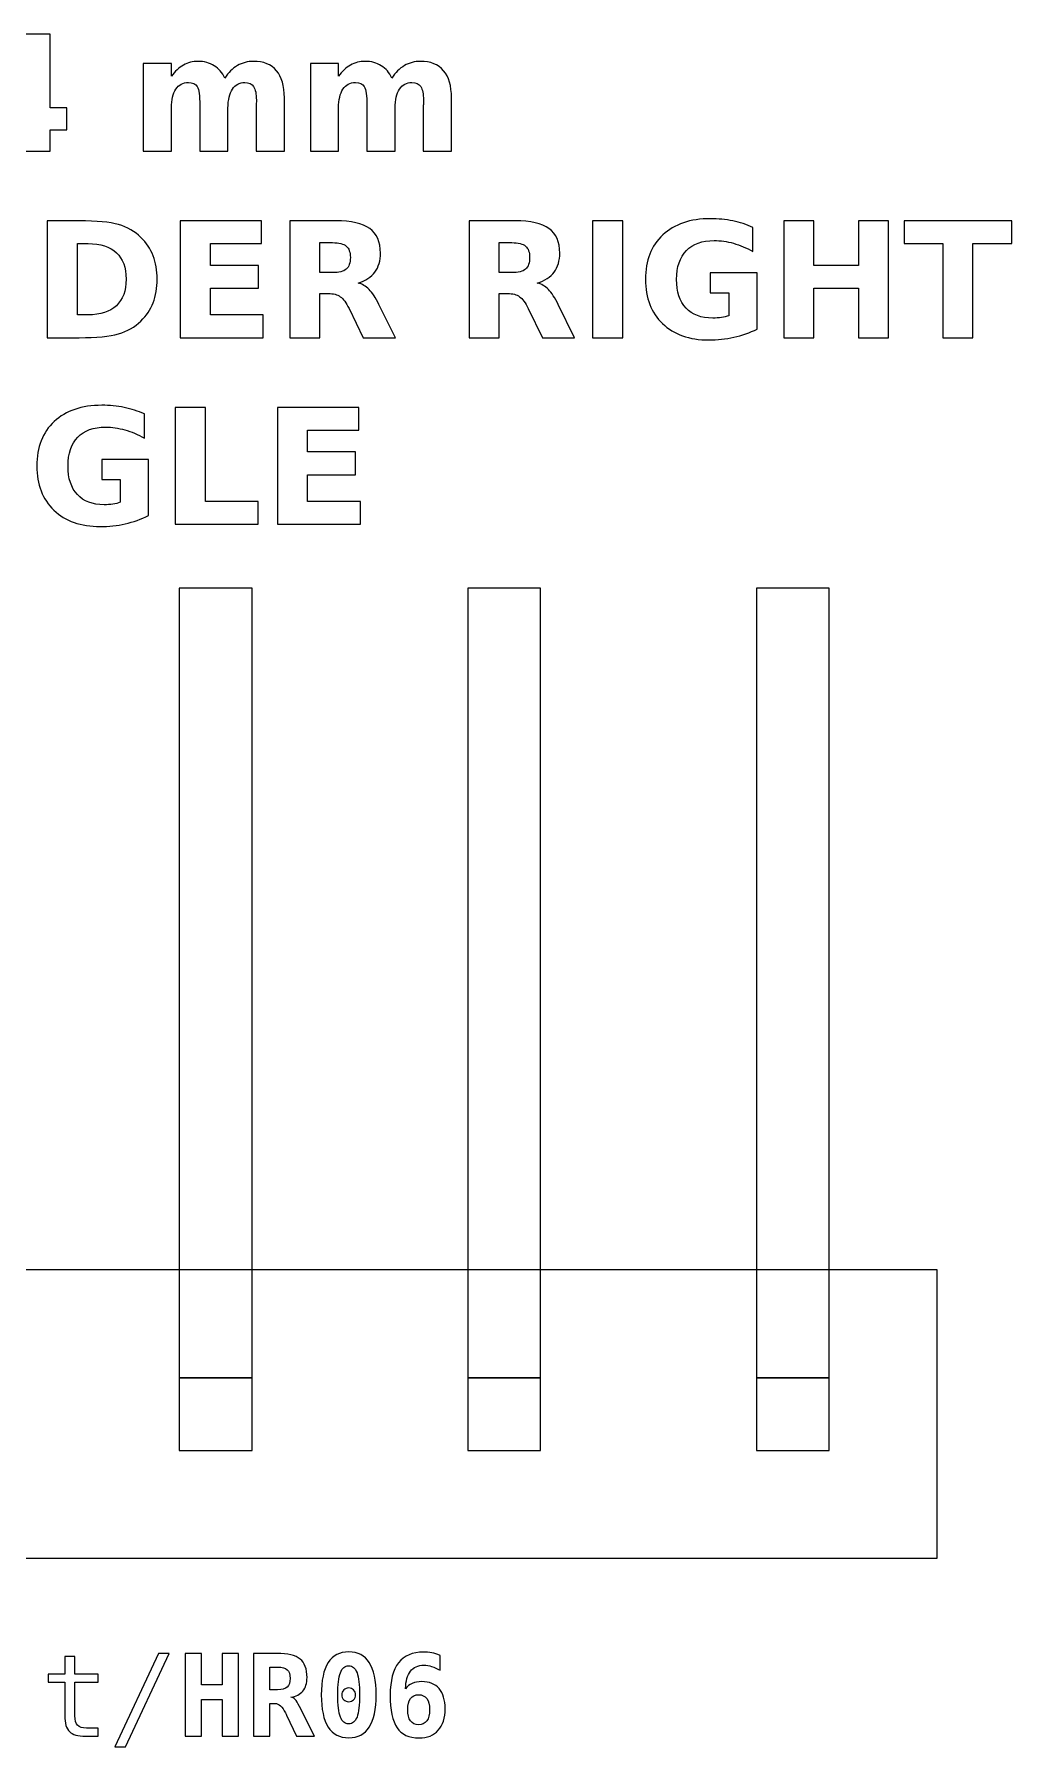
# Model space of a CAD drawing. Header units: centimetres. Extents: x -11.32 to -9.67, y -15.44 to -13.93.
# Drawn here: x -10.533 to -9.672, y -15.443 to -13.935 of the extents above; entities that cross this region are included whole.
import ezdxf

# ---------------------------------------------------------------- set-up
doc = ezdxf.new("R2010")
doc.units = ezdxf.units.CM
doc.header["$MEASUREMENT"] = 0
doc.layers.add('Layer 1', color=7, linetype='Continuous')

msp = doc.modelspace()

# ---------------------------------------------------------------- linework, layer by layer
at = {"layer": 'Layer 1', "color": 7, "lineweight": 20}
for points in [[(-10.405, -15.11804), (-10.341, -15.11804), (-10.341, -14.42304), (-10.405, -14.42304), (-10.405, -15.11804)], [(-10.151, -15.11804), (-10.087, -15.11804), (-10.087, -14.42304), (-10.151, -14.42304), (-10.151, -15.11804)], [(-9.897, -15.118), (-9.833, -15.118), (-9.833, -14.423), (-9.897, -14.423), (-9.897, -15.118)], [(-11.262, -15.277), (-9.738, -15.277), (-9.738, -15.023), (-11.262, -15.023), (-11.262, -15.277)], [(-10.405, -15.182), (-10.341, -15.182), (-10.341, -15.118), (-10.405, -15.118), (-10.405, -15.182)], [(-10.151, -15.182), (-10.087, -15.182), (-10.087, -15.118), (-10.151, -15.118), (-10.151, -15.182)], [(-9.897, -15.182), (-9.833, -15.182), (-9.833, -15.118), (-9.897, -15.118), (-9.897, -15.182)]]:
    msp.add_lwpolyline(points, close=True, dxfattribs=at)
at = {"layer": 'Layer 1', "color": 250}
for points, knots in [([(-10.54816, -13.93535), (-10.54816, -13.93535), (-10.51866, -13.93535), (-10.51866, -13.93535), (-10.51866, -13.93535), (-10.51866, -13.93535), (-10.51866, -14.00026), (-10.51866, -14.00026), (-10.51866, -14.00026), (-10.51866, -14.00026), (-10.50399, -14.00026), (-10.50399, -14.00026), (-10.50399, -14.00026), (-10.50399, -14.00026), (-10.50399, -14.01948), (-10.50399, -14.01948), (-10.50399, -14.01948), (-10.50399, -14.01948), (-10.51866, -14.01948), (-10.51866, -14.01948), (-10.51866, -14.01948), (-10.51866, -14.01948), (-10.51866, -14.03822), (-10.51866, -14.03822), (-10.51866, -14.03822), (-10.51866, -14.03822), (-10.54373, -14.03822), (-10.54373, -14.03822), (-10.54373, -14.03822), (-10.54373, -14.03822), (-10.54373, -14.01948), (-10.54373, -14.01948), (-10.54373, -14.01948), (-10.54373, -14.01948), (-10.58936, -14.01948), (-10.58936, -14.01948), (-10.58936, -14.01948), (-10.58936, -14.01948), (-10.58936, -13.99673), (-10.58936, -13.99673), (-10.58936, -13.99673), (-10.58936, -13.99673), (-10.54816, -13.93535), (-10.54816, -13.93535)], [0, 0, 0, 0, 0.0909091, 0.0909091, 0.0909091, 0.0909091, 0.1818182, 0.1818182, 0.1818182, 0.1818182, 0.2727273, 0.2727273, 0.2727273, 0.2727273, 0.3636364, 0.3636364, 0.3636364, 0.3636364, 0.4545455, 0.4545455, 0.4545455, 0.4545455, 0.5454545, 0.5454545, 0.5454545, 0.5454545, 0.6363636, 0.6363636, 0.6363636, 0.6363636, 0.7272727, 0.7272727, 0.7272727, 0.7272727, 0.8181818, 0.8181818, 0.8181818, 0.8181818, 0.9090909, 0.9090909, 0.9090909, 0.9090909, 1, 1, 1, 1]), ([(-10.36502, -13.97387), (-10.36189, -13.9691), (-10.3582, -13.96545), (-10.35389, -13.96296), (-10.35389, -13.96296), (-10.34959, -13.96044), (-10.34489, -13.9592), (-10.33974, -13.9592), (-10.33974, -13.9592), (-10.33087, -13.9592), (-10.32412, -13.96193), (-10.31949, -13.96741), (-10.31949, -13.96741), (-10.31485, -13.97286), (-10.31252, -13.98081), (-10.31252, -13.99123), (-10.31252, -13.99123), (-10.31252, -13.99123), (-10.31252, -14.03822), (-10.31252, -14.03822), (-10.31252, -14.03822), (-10.31252, -14.03822), (-10.33734, -14.03822), (-10.33734, -14.03822), (-10.33734, -14.03822), (-10.33734, -14.03822), (-10.33734, -13.99798), (-10.33734, -13.99798), (-10.33734, -13.99798), (-10.33729, -13.99739), (-10.33727, -13.99678), (-10.33724, -13.99612), (-10.33724, -13.99612), (-10.33722, -13.99549), (-10.3372, -13.99457), (-10.3372, -13.99337), (-10.3372, -13.99337), (-10.3372, -13.98791), (-10.33799, -13.98394), (-10.33962, -13.98149), (-10.33962, -13.98149), (-10.34122, -13.97902), (-10.3438, -13.9778), (-10.34738, -13.9778), (-10.34738, -13.9778), (-10.35208, -13.9778), (-10.35568, -13.97973), (-10.35824, -13.98359), (-10.35824, -13.98359), (-10.36078, -13.98744), (-10.3621, -13.99302), (-10.3622, -14.00033), (-10.3622, -14.00033), (-10.3622, -14.00033), (-10.3622, -14.03822), (-10.3622, -14.03822), (-10.3622, -14.03822), (-10.3622, -14.03822), (-10.38701, -14.03822), (-10.38701, -14.03822), (-10.38701, -14.03822), (-10.38701, -14.03822), (-10.38701, -13.99798), (-10.38701, -13.99798), (-10.38701, -13.99798), (-10.38701, -13.98944), (-10.38774, -13.98394), (-10.38922, -13.98149), (-10.38922, -13.98149), (-10.39068, -13.97902), (-10.39329, -13.9778), (-10.39705, -13.9778), (-10.39705, -13.9778), (-10.4018, -13.9778), (-10.40545, -13.97975), (-10.40801, -13.98363), (-10.40801, -13.98363), (-10.41057, -13.98751), (-10.41187, -13.99304), (-10.41187, -14.00026), (-10.41187, -14.00026), (-10.41187, -14.00026), (-10.41187, -14.03822), (-10.41187, -14.03822), (-10.41187, -14.03822), (-10.41187, -14.03822), (-10.43668, -14.03822), (-10.43668, -14.03822), (-10.43668, -14.03822), (-10.43668, -14.03822), (-10.43668, -13.96106), (-10.43668, -13.96106), (-10.43668, -13.96106), (-10.43668, -13.96106), (-10.41187, -13.96106), (-10.41187, -13.96106), (-10.41187, -13.96106), (-10.41187, -13.96106), (-10.41187, -13.97237), (-10.41187, -13.97237), (-10.41187, -13.97237), (-10.40883, -13.96799), (-10.40535, -13.96473), (-10.40142, -13.96251), (-10.40142, -13.96251), (-10.3975, -13.9603), (-10.39317, -13.9592), (-10.38844, -13.9592), (-10.38844, -13.9592), (-10.38313, -13.9592), (-10.3784, -13.96049), (-10.37433, -13.96306), (-10.37433, -13.96306), (-10.37024, -13.96564), (-10.36713, -13.96924), (-10.36502, -13.97387)], [0, 0, 0, 0, 0.0344828, 0.0344828, 0.0344828, 0.0344828, 0.0689655, 0.0689655, 0.0689655, 0.0689655, 0.1034483, 0.1034483, 0.1034483, 0.1034483, 0.137931, 0.137931, 0.137931, 0.137931, 0.1724138, 0.1724138, 0.1724138, 0.1724138, 0.2068966, 0.2068966, 0.2068966, 0.2068966, 0.2413793, 0.2413793, 0.2413793, 0.2413793, 0.2758621, 0.2758621, 0.2758621, 0.2758621, 0.3103448, 0.3103448, 0.3103448, 0.3103448, 0.3448276, 0.3448276, 0.3448276, 0.3448276, 0.3793103, 0.3793103, 0.3793103, 0.3793103, 0.4137931, 0.4137931, 0.4137931, 0.4137931, 0.4482759, 0.4482759, 0.4482759, 0.4482759, 0.4827586, 0.4827586, 0.4827586, 0.4827586, 0.5172414, 0.5172414, 0.5172414, 0.5172414, 0.5517241, 0.5517241, 0.5517241, 0.5517241, 0.5862069, 0.5862069, 0.5862069, 0.5862069, 0.6206897, 0.6206897, 0.6206897, 0.6206897, 0.6551724, 0.6551724, 0.6551724, 0.6551724, 0.6896552, 0.6896552, 0.6896552, 0.6896552, 0.7241379, 0.7241379, 0.7241379, 0.7241379, 0.7586207, 0.7586207, 0.7586207, 0.7586207, 0.7931034, 0.7931034, 0.7931034, 0.7931034, 0.8275862, 0.8275862, 0.8275862, 0.8275862, 0.862069, 0.862069, 0.862069, 0.862069, 0.8965517, 0.8965517, 0.8965517, 0.8965517, 0.9310345, 0.9310345, 0.9310345, 0.9310345, 0.9655172, 0.9655172, 0.9655172, 0.9655172, 1, 1, 1, 1]), ([(-10.21798, -13.97387), (-10.21485, -13.9691), (-10.21116, -13.96545), (-10.20685, -13.96296), (-10.20685, -13.96296), (-10.20255, -13.96044), (-10.19785, -13.9592), (-10.1927, -13.9592), (-10.1927, -13.9592), (-10.18383, -13.9592), (-10.17708, -13.96193), (-10.17245, -13.96741), (-10.17245, -13.96741), (-10.16781, -13.97286), (-10.16548, -13.98081), (-10.16548, -13.99123), (-10.16548, -13.99123), (-10.16548, -13.99123), (-10.16548, -14.03822), (-10.16548, -14.03822), (-10.16548, -14.03822), (-10.16548, -14.03822), (-10.1903, -14.03822), (-10.1903, -14.03822), (-10.1903, -14.03822), (-10.1903, -14.03822), (-10.1903, -13.99798), (-10.1903, -13.99798), (-10.1903, -13.99798), (-10.19025, -13.99739), (-10.19023, -13.99678), (-10.1902, -13.99612), (-10.1902, -13.99612), (-10.19018, -13.99549), (-10.19016, -13.99457), (-10.19016, -13.99337), (-10.19016, -13.99337), (-10.19016, -13.98791), (-10.19095, -13.98394), (-10.19258, -13.98149), (-10.19258, -13.98149), (-10.19418, -13.97902), (-10.19676, -13.9778), (-10.20034, -13.9778), (-10.20034, -13.9778), (-10.20504, -13.9778), (-10.20864, -13.97973), (-10.2112, -13.98359), (-10.2112, -13.98359), (-10.21374, -13.98744), (-10.21506, -13.99302), (-10.21516, -14.00033), (-10.21516, -14.00033), (-10.21516, -14.00033), (-10.21516, -14.03822), (-10.21516, -14.03822), (-10.21516, -14.03822), (-10.21516, -14.03822), (-10.23997, -14.03822), (-10.23997, -14.03822), (-10.23997, -14.03822), (-10.23997, -14.03822), (-10.23997, -13.99798), (-10.23997, -13.99798), (-10.23997, -13.99798), (-10.23997, -13.98944), (-10.2407, -13.98394), (-10.24218, -13.98149), (-10.24218, -13.98149), (-10.24364, -13.97902), (-10.24625, -13.9778), (-10.25001, -13.9778), (-10.25001, -13.9778), (-10.25476, -13.9778), (-10.25841, -13.97975), (-10.26097, -13.98363), (-10.26097, -13.98363), (-10.26353, -13.98751), (-10.26483, -13.99304), (-10.26483, -14.00026), (-10.26483, -14.00026), (-10.26483, -14.00026), (-10.26483, -14.03822), (-10.26483, -14.03822), (-10.26483, -14.03822), (-10.26483, -14.03822), (-10.28964, -14.03822), (-10.28964, -14.03822), (-10.28964, -14.03822), (-10.28964, -14.03822), (-10.28964, -13.96106), (-10.28964, -13.96106), (-10.28964, -13.96106), (-10.28964, -13.96106), (-10.26483, -13.96106), (-10.26483, -13.96106), (-10.26483, -13.96106), (-10.26483, -13.96106), (-10.26483, -13.97237), (-10.26483, -13.97237), (-10.26483, -13.97237), (-10.26179, -13.96799), (-10.25831, -13.96473), (-10.25438, -13.96251), (-10.25438, -13.96251), (-10.25046, -13.9603), (-10.24613, -13.9592), (-10.2414, -13.9592), (-10.2414, -13.9592), (-10.23609, -13.9592), (-10.23136, -13.96049), (-10.22729, -13.96306), (-10.22729, -13.96306), (-10.2232, -13.96564), (-10.22009, -13.96924), (-10.21798, -13.97387)], [0, 0, 0, 0, 0.0344828, 0.0344828, 0.0344828, 0.0344828, 0.0689655, 0.0689655, 0.0689655, 0.0689655, 0.1034483, 0.1034483, 0.1034483, 0.1034483, 0.137931, 0.137931, 0.137931, 0.137931, 0.1724138, 0.1724138, 0.1724138, 0.1724138, 0.2068966, 0.2068966, 0.2068966, 0.2068966, 0.2413793, 0.2413793, 0.2413793, 0.2413793, 0.2758621, 0.2758621, 0.2758621, 0.2758621, 0.3103448, 0.3103448, 0.3103448, 0.3103448, 0.3448276, 0.3448276, 0.3448276, 0.3448276, 0.3793103, 0.3793103, 0.3793103, 0.3793103, 0.4137931, 0.4137931, 0.4137931, 0.4137931, 0.4482759, 0.4482759, 0.4482759, 0.4482759, 0.4827586, 0.4827586, 0.4827586, 0.4827586, 0.5172414, 0.5172414, 0.5172414, 0.5172414, 0.5517241, 0.5517241, 0.5517241, 0.5517241, 0.5862069, 0.5862069, 0.5862069, 0.5862069, 0.6206897, 0.6206897, 0.6206897, 0.6206897, 0.6551724, 0.6551724, 0.6551724, 0.6551724, 0.6896552, 0.6896552, 0.6896552, 0.6896552, 0.7241379, 0.7241379, 0.7241379, 0.7241379, 0.7586207, 0.7586207, 0.7586207, 0.7586207, 0.7931034, 0.7931034, 0.7931034, 0.7931034, 0.8275862, 0.8275862, 0.8275862, 0.8275862, 0.862069, 0.862069, 0.862069, 0.862069, 0.8965517, 0.8965517, 0.8965517, 0.8965517, 0.9310345, 0.9310345, 0.9310345, 0.9310345, 0.9655172, 0.9655172, 0.9655172, 0.9655172, 1, 1, 1, 1]), ([(-10.52128, -14.0996), (-10.52128, -14.0996), (-10.49329, -14.0996), (-10.49329, -14.0996), (-10.49329, -14.0996), (-10.47768, -14.0996), (-10.46606, -14.10071), (-10.45842, -14.10294), (-10.45842, -14.10294), (-10.45077, -14.10517), (-10.44421, -14.10894), (-10.43873, -14.11428), (-10.43873, -14.11428), (-10.43391, -14.11891), (-10.43034, -14.12427), (-10.42798, -14.13034), (-10.42798, -14.13034), (-10.42566, -14.13638), (-10.42448, -14.14325), (-10.42448, -14.15094), (-10.42448, -14.15094), (-10.42448, -14.1587), (-10.42566, -14.16562), (-10.42798, -14.17171), (-10.42798, -14.17171), (-10.43034, -14.1778), (-10.43391, -14.18316), (-10.43873, -14.18779), (-10.43873, -14.18779), (-10.44426, -14.19313), (-10.45087, -14.1969), (-10.45858, -14.19913), (-10.45858, -14.19913), (-10.4663, -14.20136), (-10.47787, -14.20247), (-10.49329, -14.20247), (-10.49329, -14.20247), (-10.49329, -14.20247), (-10.52128, -14.20247), (-10.52128, -14.20247), (-10.52128, -14.20247), (-10.52128, -14.20247), (-10.52128, -14.0996), (-10.52128, -14.0996)], [0, 0, 0, 0, 0.0909091, 0.0909091, 0.0909091, 0.0909091, 0.1818182, 0.1818182, 0.1818182, 0.1818182, 0.2727273, 0.2727273, 0.2727273, 0.2727273, 0.3636364, 0.3636364, 0.3636364, 0.3636364, 0.4545455, 0.4545455, 0.4545455, 0.4545455, 0.5454545, 0.5454545, 0.5454545, 0.5454545, 0.6363636, 0.6363636, 0.6363636, 0.6363636, 0.7272727, 0.7272727, 0.7272727, 0.7272727, 0.8181818, 0.8181818, 0.8181818, 0.8181818, 0.9090909, 0.9090909, 0.9090909, 0.9090909, 1, 1, 1, 1]), ([(-10.40416, -14.0996), (-10.40416, -14.0996), (-10.33257, -14.0996), (-10.33257, -14.0996), (-10.33257, -14.0996), (-10.33257, -14.0996), (-10.33257, -14.11966), (-10.33257, -14.11966), (-10.33257, -14.11966), (-10.33257, -14.11966), (-10.37763, -14.11966), (-10.37763, -14.11966), (-10.37763, -14.11966), (-10.37763, -14.11966), (-10.37763, -14.13881), (-10.37763, -14.13881), (-10.37763, -14.13881), (-10.37763, -14.13881), (-10.33528, -14.13881), (-10.33528, -14.13881), (-10.33528, -14.13881), (-10.33528, -14.13881), (-10.33528, -14.15887), (-10.33528, -14.15887), (-10.33528, -14.15887), (-10.33528, -14.15887), (-10.37763, -14.15887), (-10.37763, -14.15887), (-10.37763, -14.15887), (-10.37763, -14.15887), (-10.37763, -14.18241), (-10.37763, -14.18241), (-10.37763, -14.18241), (-10.37763, -14.18241), (-10.33107, -14.18241), (-10.33107, -14.18241), (-10.33107, -14.18241), (-10.33107, -14.18241), (-10.33107, -14.20247), (-10.33107, -14.20247), (-10.33107, -14.20247), (-10.33107, -14.20247), (-10.40416, -14.20247), (-10.40416, -14.20247), (-10.40416, -14.20247), (-10.40416, -14.20247), (-10.40416, -14.0996), (-10.40416, -14.0996)], [0, 0, 0, 0, 0.0833333, 0.0833333, 0.0833333, 0.0833333, 0.1666667, 0.1666667, 0.1666667, 0.1666667, 0.25, 0.25, 0.25, 0.25, 0.3333333, 0.3333333, 0.3333333, 0.3333333, 0.4166667, 0.4166667, 0.4166667, 0.4166667, 0.5, 0.5, 0.5, 0.5, 0.5833333, 0.5833333, 0.5833333, 0.5833333, 0.6666667, 0.6666667, 0.6666667, 0.6666667, 0.75, 0.75, 0.75, 0.75, 0.8333333, 0.8333333, 0.8333333, 0.8333333, 0.9166667, 0.9166667, 0.9166667, 0.9166667, 1, 1, 1, 1]), ([(-10.28123, -14.16355), (-10.28123, -14.16355), (-10.28123, -14.20247), (-10.28123, -14.20247), (-10.28123, -14.20247), (-10.28123, -14.20247), (-10.30776, -14.20247), (-10.30776, -14.20247), (-10.30776, -14.20247), (-10.30776, -14.20247), (-10.30776, -14.0996), (-10.30776, -14.0996), (-10.30776, -14.0996), (-10.30776, -14.0996), (-10.26724, -14.0996), (-10.26724, -14.0996), (-10.26724, -14.0996), (-10.25369, -14.0996), (-10.24374, -14.10188), (-10.23744, -14.10642), (-10.23744, -14.10642), (-10.23112, -14.11096), (-10.22796, -14.11816), (-10.22796, -14.12799), (-10.22796, -14.12799), (-10.22796, -14.13478), (-10.22961, -14.14038), (-10.23288, -14.14473), (-10.23288, -14.14473), (-10.23617, -14.14911), (-10.24113, -14.15233), (-10.24774, -14.15438), (-10.24774, -14.15438), (-10.24412, -14.15522), (-10.24085, -14.15708), (-10.23798, -14.16), (-10.23798, -14.16), (-10.23511, -14.16291), (-10.23222, -14.16733), (-10.22928, -14.17326), (-10.22928, -14.17326), (-10.22928, -14.17326), (-10.21486, -14.20247), (-10.21486, -14.20247), (-10.21486, -14.20247), (-10.21486, -14.20247), (-10.24313, -14.20247), (-10.24313, -14.20247), (-10.24313, -14.20247), (-10.24313, -14.20247), (-10.25567, -14.17691), (-10.25567, -14.17691), (-10.25567, -14.17691), (-10.25818, -14.17178), (-10.26075, -14.16825), (-10.26336, -14.16637), (-10.26336, -14.16637), (-10.26595, -14.16449), (-10.2694, -14.16355), (-10.27373, -14.16355), (-10.27373, -14.16355), (-10.27373, -14.16355), (-10.28123, -14.16355), (-10.28123, -14.16355)], [0, 0, 0, 0, 0.0625, 0.0625, 0.0625, 0.0625, 0.125, 0.125, 0.125, 0.125, 0.1875, 0.1875, 0.1875, 0.1875, 0.25, 0.25, 0.25, 0.25, 0.3125, 0.3125, 0.3125, 0.3125, 0.375, 0.375, 0.375, 0.375, 0.4375, 0.4375, 0.4375, 0.4375, 0.5, 0.5, 0.5, 0.5, 0.5625, 0.5625, 0.5625, 0.5625, 0.625, 0.625, 0.625, 0.625, 0.6875, 0.6875, 0.6875, 0.6875, 0.75, 0.75, 0.75, 0.75, 0.8125, 0.8125, 0.8125, 0.8125, 0.875, 0.875, 0.875, 0.875, 0.9375, 0.9375, 0.9375, 0.9375, 1, 1, 1, 1]), ([(-10.12345, -14.16355), (-10.12345, -14.16355), (-10.12345, -14.20247), (-10.12345, -14.20247), (-10.12345, -14.20247), (-10.12345, -14.20247), (-10.14998, -14.20247), (-10.14998, -14.20247), (-10.14998, -14.20247), (-10.14998, -14.20247), (-10.14998, -14.0996), (-10.14998, -14.0996), (-10.14998, -14.0996), (-10.14998, -14.0996), (-10.10946, -14.0996), (-10.10946, -14.0996), (-10.10946, -14.0996), (-10.09591, -14.0996), (-10.08596, -14.10188), (-10.07966, -14.10642), (-10.07966, -14.10642), (-10.07334, -14.11096), (-10.07018, -14.11816), (-10.07018, -14.12799), (-10.07018, -14.12799), (-10.07018, -14.13478), (-10.07183, -14.14038), (-10.0751, -14.14473), (-10.0751, -14.14473), (-10.07839, -14.14911), (-10.08335, -14.15233), (-10.08996, -14.15438), (-10.08996, -14.15438), (-10.08634, -14.15522), (-10.08307, -14.15708), (-10.0802, -14.16), (-10.0802, -14.16), (-10.07733, -14.16291), (-10.07444, -14.16733), (-10.0715, -14.17326), (-10.0715, -14.17326), (-10.0715, -14.17326), (-10.05708, -14.20247), (-10.05708, -14.20247), (-10.05708, -14.20247), (-10.05708, -14.20247), (-10.08535, -14.20247), (-10.08535, -14.20247), (-10.08535, -14.20247), (-10.08535, -14.20247), (-10.09789, -14.17691), (-10.09789, -14.17691), (-10.09789, -14.17691), (-10.1004, -14.17178), (-10.10297, -14.16825), (-10.10558, -14.16637), (-10.10558, -14.16637), (-10.10817, -14.16449), (-10.11162, -14.16355), (-10.11595, -14.16355), (-10.11595, -14.16355), (-10.11595, -14.16355), (-10.12345, -14.16355), (-10.12345, -14.16355)], [0, 0, 0, 0, 0.0625, 0.0625, 0.0625, 0.0625, 0.125, 0.125, 0.125, 0.125, 0.1875, 0.1875, 0.1875, 0.1875, 0.25, 0.25, 0.25, 0.25, 0.3125, 0.3125, 0.3125, 0.3125, 0.375, 0.375, 0.375, 0.375, 0.4375, 0.4375, 0.4375, 0.4375, 0.5, 0.5, 0.5, 0.5, 0.5625, 0.5625, 0.5625, 0.5625, 0.625, 0.625, 0.625, 0.625, 0.6875, 0.6875, 0.6875, 0.6875, 0.75, 0.75, 0.75, 0.75, 0.8125, 0.8125, 0.8125, 0.8125, 0.875, 0.875, 0.875, 0.875, 0.9375, 0.9375, 0.9375, 0.9375, 1, 1, 1, 1]), ([(-10.04133, -14.0996), (-10.04133, -14.0996), (-10.0148, -14.0996), (-10.0148, -14.0996), (-10.0148, -14.0996), (-10.0148, -14.0996), (-10.0148, -14.20247), (-10.0148, -14.20247), (-10.0148, -14.20247), (-10.0148, -14.20247), (-10.04133, -14.20247), (-10.04133, -14.20247), (-10.04133, -14.20247), (-10.04133, -14.20247), (-10.04133, -14.0996), (-10.04133, -14.0996)], [0, 0, 0, 0, 0.25, 0.25, 0.25, 0.25, 0.5, 0.5, 0.5, 0.5, 0.75, 0.75, 0.75, 0.75, 1, 1, 1, 1]), ([(-9.89637, -14.19483), (-9.90298, -14.19805), (-9.90984, -14.20045), (-9.91697, -14.20207), (-9.91697, -14.20207), (-9.9241, -14.20367), (-9.93143, -14.20447), (-9.93903, -14.20447), (-9.93903, -14.20447), (-9.95615, -14.20447), (-9.96972, -14.19967), (-9.97974, -14.1901), (-9.97974, -14.1901), (-9.98976, -14.18053), (-9.99477, -14.16755), (-9.99477, -14.15113), (-9.99477, -14.15113), (-9.99477, -14.13455), (-9.98966, -14.12152), (-9.97948, -14.11199), (-9.97948, -14.11199), (-9.96927, -14.10249), (-9.9553, -14.09774), (-9.93757, -14.09774), (-9.93757, -14.09774), (-9.93073, -14.09774), (-9.92417, -14.09838), (-9.91789, -14.09967), (-9.91789, -14.09967), (-9.91163, -14.10096), (-9.9057, -14.10287), (-9.90015, -14.10539), (-9.90015, -14.10539), (-9.90015, -14.10539), (-9.90015, -14.12667), (-9.90015, -14.12667), (-9.90015, -14.12667), (-9.90589, -14.1234), (-9.91161, -14.12098), (-9.91728, -14.11938), (-9.91728, -14.11938), (-9.92294, -14.11776), (-9.92863, -14.11696), (-9.93433, -14.11696), (-9.93433, -14.11696), (-9.94491, -14.11696), (-9.95305, -14.11992), (-9.95876, -14.12582), (-9.95876, -14.12582), (-9.96448, -14.13173), (-9.96735, -14.14017), (-9.96735, -14.15113), (-9.96735, -14.15113), (-9.96735, -14.16202), (-9.96459, -14.17044), (-9.95907, -14.17636), (-9.95907, -14.17636), (-9.95356, -14.18229), (-9.94573, -14.18525), (-9.93557, -14.18525), (-9.93557, -14.18525), (-9.93282, -14.18525), (-9.93026, -14.18509), (-9.92788, -14.18474), (-9.92788, -14.18474), (-9.92551, -14.18438), (-9.92339, -14.18384), (-9.92151, -14.18311), (-9.92151, -14.18311), (-9.92151, -14.18311), (-9.92151, -14.16312), (-9.92151, -14.16312), (-9.92151, -14.16312), (-9.92151, -14.16312), (-9.93769, -14.16312), (-9.93769, -14.16312), (-9.93769, -14.16312), (-9.93769, -14.16312), (-9.93769, -14.14534), (-9.93769, -14.14534), (-9.93769, -14.14534), (-9.93769, -14.14534), (-9.89637, -14.14534), (-9.89637, -14.14534), (-9.89637, -14.14534), (-9.89637, -14.14534), (-9.89637, -14.19483), (-9.89637, -14.19483)], [0, 0, 0, 0, 0.0454545, 0.0454545, 0.0454545, 0.0454545, 0.0909091, 0.0909091, 0.0909091, 0.0909091, 0.1363636, 0.1363636, 0.1363636, 0.1363636, 0.1818182, 0.1818182, 0.1818182, 0.1818182, 0.2272727, 0.2272727, 0.2272727, 0.2272727, 0.2727273, 0.2727273, 0.2727273, 0.2727273, 0.3181818, 0.3181818, 0.3181818, 0.3181818, 0.3636364, 0.3636364, 0.3636364, 0.3636364, 0.4090909, 0.4090909, 0.4090909, 0.4090909, 0.4545455, 0.4545455, 0.4545455, 0.4545455, 0.5, 0.5, 0.5, 0.5, 0.5454545, 0.5454545, 0.5454545, 0.5454545, 0.5909091, 0.5909091, 0.5909091, 0.5909091, 0.6363636, 0.6363636, 0.6363636, 0.6363636, 0.6818182, 0.6818182, 0.6818182, 0.6818182, 0.7272727, 0.7272727, 0.7272727, 0.7272727, 0.7727273, 0.7727273, 0.7727273, 0.7727273, 0.8181818, 0.8181818, 0.8181818, 0.8181818, 0.8636364, 0.8636364, 0.8636364, 0.8636364, 0.9090909, 0.9090909, 0.9090909, 0.9090909, 0.9545455, 0.9545455, 0.9545455, 0.9545455, 1, 1, 1, 1]), ([(-9.87301, -14.0996), (-9.87301, -14.0996), (-9.84648, -14.0996), (-9.84648, -14.0996), (-9.84648, -14.0996), (-9.84648, -14.0996), (-9.84648, -14.13881), (-9.84648, -14.13881), (-9.84648, -14.13881), (-9.84648, -14.13881), (-9.80735, -14.13881), (-9.80735, -14.13881), (-9.80735, -14.13881), (-9.80735, -14.13881), (-9.80735, -14.0996), (-9.80735, -14.0996), (-9.80735, -14.0996), (-9.80735, -14.0996), (-9.78082, -14.0996), (-9.78082, -14.0996), (-9.78082, -14.0996), (-9.78082, -14.0996), (-9.78082, -14.20247), (-9.78082, -14.20247), (-9.78082, -14.20247), (-9.78082, -14.20247), (-9.80735, -14.20247), (-9.80735, -14.20247), (-9.80735, -14.20247), (-9.80735, -14.20247), (-9.80735, -14.15887), (-9.80735, -14.15887), (-9.80735, -14.15887), (-9.80735, -14.15887), (-9.84648, -14.15887), (-9.84648, -14.15887), (-9.84648, -14.15887), (-9.84648, -14.15887), (-9.84648, -14.20247), (-9.84648, -14.20247), (-9.84648, -14.20247), (-9.84648, -14.20247), (-9.87301, -14.20247), (-9.87301, -14.20247), (-9.87301, -14.20247), (-9.87301, -14.20247), (-9.87301, -14.0996), (-9.87301, -14.0996)], [0, 0, 0, 0, 0.0833333, 0.0833333, 0.0833333, 0.0833333, 0.1666667, 0.1666667, 0.1666667, 0.1666667, 0.25, 0.25, 0.25, 0.25, 0.3333333, 0.3333333, 0.3333333, 0.3333333, 0.4166667, 0.4166667, 0.4166667, 0.4166667, 0.5, 0.5, 0.5, 0.5, 0.5833333, 0.5833333, 0.5833333, 0.5833333, 0.6666667, 0.6666667, 0.6666667, 0.6666667, 0.75, 0.75, 0.75, 0.75, 0.8333333, 0.8333333, 0.8333333, 0.8333333, 0.9166667, 0.9166667, 0.9166667, 0.9166667, 1, 1, 1, 1]), ([(-9.7672, -14.0996), (-9.7672, -14.0996), (-9.6724, -14.0996), (-9.6724, -14.0996), (-9.6724, -14.0996), (-9.6724, -14.0996), (-9.6724, -14.11966), (-9.6724, -14.11966), (-9.6724, -14.11966), (-9.6724, -14.11966), (-9.7065, -14.11966), (-9.7065, -14.11966), (-9.7065, -14.11966), (-9.7065, -14.11966), (-9.7065, -14.20247), (-9.7065, -14.20247), (-9.7065, -14.20247), (-9.7065, -14.20247), (-9.73303, -14.20247), (-9.73303, -14.20247), (-9.73303, -14.20247), (-9.73303, -14.20247), (-9.73303, -14.11966), (-9.73303, -14.11966), (-9.73303, -14.11966), (-9.73303, -14.11966), (-9.7672, -14.11966), (-9.7672, -14.11966), (-9.7672, -14.11966), (-9.7672, -14.11966), (-9.7672, -14.0996), (-9.7672, -14.0996)], [0, 0, 0, 0, 0.125, 0.125, 0.125, 0.125, 0.25, 0.25, 0.25, 0.25, 0.375, 0.375, 0.375, 0.375, 0.5, 0.5, 0.5, 0.5, 0.625, 0.625, 0.625, 0.625, 0.75, 0.75, 0.75, 0.75, 0.875, 0.875, 0.875, 0.875, 1, 1, 1, 1]), ([(-10.49475, -14.11966), (-10.49475, -14.11966), (-10.49475, -14.18241), (-10.49475, -14.18241), (-10.49475, -14.18241), (-10.49475, -14.18241), (-10.48525, -14.18241), (-10.48525, -14.18241), (-10.48525, -14.18241), (-10.47441, -14.18241), (-10.46613, -14.17973), (-10.46042, -14.17434), (-10.46042, -14.17434), (-10.4547, -14.16898), (-10.45183, -14.16117), (-10.45183, -14.15094), (-10.45183, -14.15094), (-10.45183, -14.14073), (-10.45468, -14.13297), (-10.46037, -14.12766), (-10.46037, -14.12766), (-10.46606, -14.12232), (-10.47436, -14.11966), (-10.48525, -14.11966), (-10.48525, -14.11966), (-10.48525, -14.11966), (-10.49475, -14.11966), (-10.49475, -14.11966)], [0, 0, 0, 0, 0.1428571, 0.1428571, 0.1428571, 0.1428571, 0.2857143, 0.2857143, 0.2857143, 0.2857143, 0.4285714, 0.4285714, 0.4285714, 0.4285714, 0.5714286, 0.5714286, 0.5714286, 0.5714286, 0.7142857, 0.7142857, 0.7142857, 0.7142857, 0.8571429, 0.8571429, 0.8571429, 0.8571429, 1, 1, 1, 1]), ([(-10.27006, -14.14523), (-10.26451, -14.14523), (-10.26051, -14.14419), (-10.25811, -14.14212), (-10.25811, -14.14212), (-10.25569, -14.14005), (-10.25449, -14.13664), (-10.25449, -14.13191), (-10.25449, -14.13191), (-10.25449, -14.12723), (-10.25569, -14.12387), (-10.25811, -14.12185), (-10.25811, -14.12185), (-10.26051, -14.11983), (-10.26451, -14.11882), (-10.27006, -14.11882), (-10.27006, -14.11882), (-10.27006, -14.11882), (-10.28123, -14.11882), (-10.28123, -14.11882), (-10.28123, -14.11882), (-10.28123, -14.11882), (-10.28123, -14.14523), (-10.28123, -14.14523), (-10.28123, -14.14523), (-10.28123, -14.14523), (-10.27006, -14.14523), (-10.27006, -14.14523)], [0, 0, 0, 0, 0.1428571, 0.1428571, 0.1428571, 0.1428571, 0.2857143, 0.2857143, 0.2857143, 0.2857143, 0.4285714, 0.4285714, 0.4285714, 0.4285714, 0.5714286, 0.5714286, 0.5714286, 0.5714286, 0.7142857, 0.7142857, 0.7142857, 0.7142857, 0.8571429, 0.8571429, 0.8571429, 0.8571429, 1, 1, 1, 1]), ([(-10.11228, -14.14523), (-10.10673, -14.14523), (-10.10273, -14.14419), (-10.10033, -14.14212), (-10.10033, -14.14212), (-10.09791, -14.14005), (-10.09671, -14.13664), (-10.09671, -14.13191), (-10.09671, -14.13191), (-10.09671, -14.12723), (-10.09791, -14.12387), (-10.10033, -14.12185), (-10.10033, -14.12185), (-10.10273, -14.11983), (-10.10673, -14.11882), (-10.11228, -14.11882), (-10.11228, -14.11882), (-10.11228, -14.11882), (-10.12345, -14.11882), (-10.12345, -14.11882), (-10.12345, -14.11882), (-10.12345, -14.11882), (-10.12345, -14.14523), (-10.12345, -14.14523), (-10.12345, -14.14523), (-10.12345, -14.14523), (-10.11228, -14.14523), (-10.11228, -14.14523)], [0, 0, 0, 0, 0.1428571, 0.1428571, 0.1428571, 0.1428571, 0.2857143, 0.2857143, 0.2857143, 0.2857143, 0.4285714, 0.4285714, 0.4285714, 0.4285714, 0.5714286, 0.5714286, 0.5714286, 0.5714286, 0.7142857, 0.7142857, 0.7142857, 0.7142857, 0.8571429, 0.8571429, 0.8571429, 0.8571429, 1, 1, 1, 1]), ([(-10.43199, -14.35908), (-10.4386, -14.3623), (-10.44546, -14.3647), (-10.45259, -14.36632), (-10.45259, -14.36632), (-10.45972, -14.36792), (-10.46705, -14.36872), (-10.47465, -14.36872), (-10.47465, -14.36872), (-10.49177, -14.36872), (-10.50534, -14.36392), (-10.51536, -14.35435), (-10.51536, -14.35435), (-10.52538, -14.34478), (-10.53039, -14.3318), (-10.53039, -14.31538), (-10.53039, -14.31538), (-10.53039, -14.2988), (-10.52528, -14.28577), (-10.5151, -14.27624), (-10.5151, -14.27624), (-10.50489, -14.26674), (-10.49092, -14.26199), (-10.47319, -14.26199), (-10.47319, -14.26199), (-10.46635, -14.26199), (-10.45979, -14.26263), (-10.45351, -14.26392), (-10.45351, -14.26392), (-10.44725, -14.26521), (-10.44132, -14.26712), (-10.43577, -14.26964), (-10.43577, -14.26964), (-10.43577, -14.26964), (-10.43577, -14.29092), (-10.43577, -14.29092), (-10.43577, -14.29092), (-10.44151, -14.28765), (-10.44723, -14.28523), (-10.4529, -14.28363), (-10.4529, -14.28363), (-10.45856, -14.28201), (-10.46425, -14.28121), (-10.46995, -14.28121), (-10.46995, -14.28121), (-10.48053, -14.28121), (-10.48867, -14.28417), (-10.49438, -14.29007), (-10.49438, -14.29007), (-10.5001, -14.29598), (-10.50297, -14.30442), (-10.50297, -14.31538), (-10.50297, -14.31538), (-10.50297, -14.32627), (-10.50021, -14.33469), (-10.49469, -14.34061), (-10.49469, -14.34061), (-10.48918, -14.34654), (-10.48135, -14.3495), (-10.47119, -14.3495), (-10.47119, -14.3495), (-10.46844, -14.3495), (-10.46588, -14.34934), (-10.4635, -14.34899), (-10.4635, -14.34899), (-10.46113, -14.34863), (-10.45901, -14.34809), (-10.45713, -14.34736), (-10.45713, -14.34736), (-10.45713, -14.34736), (-10.45713, -14.32737), (-10.45713, -14.32737), (-10.45713, -14.32737), (-10.45713, -14.32737), (-10.47331, -14.32737), (-10.47331, -14.32737), (-10.47331, -14.32737), (-10.47331, -14.32737), (-10.47331, -14.30959), (-10.47331, -14.30959), (-10.47331, -14.30959), (-10.47331, -14.30959), (-10.43199, -14.30959), (-10.43199, -14.30959), (-10.43199, -14.30959), (-10.43199, -14.30959), (-10.43199, -14.35908), (-10.43199, -14.35908)], [0, 0, 0, 0, 0.0454545, 0.0454545, 0.0454545, 0.0454545, 0.0909091, 0.0909091, 0.0909091, 0.0909091, 0.1363636, 0.1363636, 0.1363636, 0.1363636, 0.1818182, 0.1818182, 0.1818182, 0.1818182, 0.2272727, 0.2272727, 0.2272727, 0.2272727, 0.2727273, 0.2727273, 0.2727273, 0.2727273, 0.3181818, 0.3181818, 0.3181818, 0.3181818, 0.3636364, 0.3636364, 0.3636364, 0.3636364, 0.4090909, 0.4090909, 0.4090909, 0.4090909, 0.4545455, 0.4545455, 0.4545455, 0.4545455, 0.5, 0.5, 0.5, 0.5, 0.5454545, 0.5454545, 0.5454545, 0.5454545, 0.5909091, 0.5909091, 0.5909091, 0.5909091, 0.6363636, 0.6363636, 0.6363636, 0.6363636, 0.6818182, 0.6818182, 0.6818182, 0.6818182, 0.7272727, 0.7272727, 0.7272727, 0.7272727, 0.7727273, 0.7727273, 0.7727273, 0.7727273, 0.8181818, 0.8181818, 0.8181818, 0.8181818, 0.8636364, 0.8636364, 0.8636364, 0.8636364, 0.9090909, 0.9090909, 0.9090909, 0.9090909, 0.9545455, 0.9545455, 0.9545455, 0.9545455, 1, 1, 1, 1]), ([(-10.40863, -14.26385), (-10.40863, -14.26385), (-10.3821, -14.26385), (-10.3821, -14.26385), (-10.3821, -14.26385), (-10.3821, -14.26385), (-10.3821, -14.34666), (-10.3821, -14.34666), (-10.3821, -14.34666), (-10.3821, -14.34666), (-10.33554, -14.34666), (-10.33554, -14.34666), (-10.33554, -14.34666), (-10.33554, -14.34666), (-10.33554, -14.36672), (-10.33554, -14.36672), (-10.33554, -14.36672), (-10.33554, -14.36672), (-10.40863, -14.36672), (-10.40863, -14.36672), (-10.40863, -14.36672), (-10.40863, -14.36672), (-10.40863, -14.26385), (-10.40863, -14.26385)], [0, 0, 0, 0, 0.1666667, 0.1666667, 0.1666667, 0.1666667, 0.3333333, 0.3333333, 0.3333333, 0.3333333, 0.5, 0.5, 0.5, 0.5, 0.6666667, 0.6666667, 0.6666667, 0.6666667, 0.8333333, 0.8333333, 0.8333333, 0.8333333, 1, 1, 1, 1]), ([(-10.31872, -14.26385), (-10.31872, -14.26385), (-10.24713, -14.26385), (-10.24713, -14.26385), (-10.24713, -14.26385), (-10.24713, -14.26385), (-10.24713, -14.28391), (-10.24713, -14.28391), (-10.24713, -14.28391), (-10.24713, -14.28391), (-10.29219, -14.28391), (-10.29219, -14.28391), (-10.29219, -14.28391), (-10.29219, -14.28391), (-10.29219, -14.30306), (-10.29219, -14.30306), (-10.29219, -14.30306), (-10.29219, -14.30306), (-10.24984, -14.30306), (-10.24984, -14.30306), (-10.24984, -14.30306), (-10.24984, -14.30306), (-10.24984, -14.32312), (-10.24984, -14.32312), (-10.24984, -14.32312), (-10.24984, -14.32312), (-10.29219, -14.32312), (-10.29219, -14.32312), (-10.29219, -14.32312), (-10.29219, -14.32312), (-10.29219, -14.34666), (-10.29219, -14.34666), (-10.29219, -14.34666), (-10.29219, -14.34666), (-10.24563, -14.34666), (-10.24563, -14.34666), (-10.24563, -14.34666), (-10.24563, -14.34666), (-10.24563, -14.36672), (-10.24563, -14.36672), (-10.24563, -14.36672), (-10.24563, -14.36672), (-10.31872, -14.36672), (-10.31872, -14.36672), (-10.31872, -14.36672), (-10.31872, -14.36672), (-10.31872, -14.26385), (-10.31872, -14.26385)], [0, 0, 0, 0, 0.0833333, 0.0833333, 0.0833333, 0.0833333, 0.1666667, 0.1666667, 0.1666667, 0.1666667, 0.25, 0.25, 0.25, 0.25, 0.3333333, 0.3333333, 0.3333333, 0.3333333, 0.4166667, 0.4166667, 0.4166667, 0.4166667, 0.5, 0.5, 0.5, 0.5, 0.5833333, 0.5833333, 0.5833333, 0.5833333, 0.6666667, 0.6666667, 0.6666667, 0.6666667, 0.75, 0.75, 0.75, 0.75, 0.8333333, 0.8333333, 0.8333333, 0.8333333, 0.9166667, 0.9166667, 0.9166667, 0.9166667, 1, 1, 1, 1]), ([(-10.42323, -15.36071), (-10.42323, -15.36071), (-10.41394, -15.36071), (-10.41394, -15.36071), (-10.41394, -15.36071), (-10.41394, -15.36071), (-10.45233, -15.4429), (-10.45233, -15.4429), (-10.45233, -15.4429), (-10.45233, -15.4429), (-10.46167, -15.4429), (-10.46167, -15.4429), (-10.46167, -15.4429), (-10.46167, -15.4429), (-10.42323, -15.36071), (-10.42323, -15.36071)], [0, 0, 0, 0, 0.25, 0.25, 0.25, 0.25, 0.5, 0.5, 0.5, 0.5, 0.75, 0.75, 0.75, 0.75, 1, 1, 1, 1]), ([(-10.39976, -15.36071), (-10.39976, -15.36071), (-10.38535, -15.36071), (-10.38535, -15.36071), (-10.38535, -15.36071), (-10.38535, -15.36071), (-10.38535, -15.3885), (-10.38535, -15.3885), (-10.38535, -15.3885), (-10.38535, -15.3885), (-10.36732, -15.3885), (-10.36732, -15.3885), (-10.36732, -15.3885), (-10.36732, -15.3885), (-10.36732, -15.36071), (-10.36732, -15.36071), (-10.36732, -15.36071), (-10.36732, -15.36071), (-10.35292, -15.36071), (-10.35292, -15.36071), (-10.35292, -15.36071), (-10.35292, -15.36071), (-10.35292, -15.43362), (-10.35292, -15.43362), (-10.35292, -15.43362), (-10.35292, -15.43362), (-10.36732, -15.43362), (-10.36732, -15.43362), (-10.36732, -15.43362), (-10.36732, -15.43362), (-10.36732, -15.4012), (-10.36732, -15.4012), (-10.36732, -15.4012), (-10.36732, -15.4012), (-10.38535, -15.4012), (-10.38535, -15.4012), (-10.38535, -15.4012), (-10.38535, -15.4012), (-10.38535, -15.43362), (-10.38535, -15.43362), (-10.38535, -15.43362), (-10.38535, -15.43362), (-10.39976, -15.43362), (-10.39976, -15.43362), (-10.39976, -15.43362), (-10.39976, -15.43362), (-10.39976, -15.36071), (-10.39976, -15.36071)], [0, 0, 0, 0, 0.0833333, 0.0833333, 0.0833333, 0.0833333, 0.1666667, 0.1666667, 0.1666667, 0.1666667, 0.25, 0.25, 0.25, 0.25, 0.3333333, 0.3333333, 0.3333333, 0.3333333, 0.4166667, 0.4166667, 0.4166667, 0.4166667, 0.5, 0.5, 0.5, 0.5, 0.5833333, 0.5833333, 0.5833333, 0.5833333, 0.6666667, 0.6666667, 0.6666667, 0.6666667, 0.75, 0.75, 0.75, 0.75, 0.8333333, 0.8333333, 0.8333333, 0.8333333, 0.9166667, 0.9166667, 0.9166667, 0.9166667, 1, 1, 1, 1]), ([(-10.30683, -15.3992), (-10.30539, -15.39948), (-10.30414, -15.40017), (-10.30309, -15.40123), (-10.30309, -15.40123), (-10.30203, -15.40228), (-10.30074, -15.40435), (-10.29921, -15.4074), (-10.29921, -15.4074), (-10.29921, -15.4074), (-10.28601, -15.43362), (-10.28601, -15.43362), (-10.28601, -15.43362), (-10.28601, -15.43362), (-10.30184, -15.43362), (-10.30184, -15.43362), (-10.30184, -15.43362), (-10.30184, -15.43362), (-10.31063, -15.41522), (-10.31063, -15.41522), (-10.31063, -15.41522), (-10.31089, -15.4147), (-10.31124, -15.41398), (-10.31166, -15.41307), (-10.31166, -15.41307), (-10.31423, -15.40757), (-10.31726, -15.40482), (-10.32074, -15.40482), (-10.32074, -15.40482), (-10.32074, -15.40482), (-10.32533, -15.40482), (-10.32533, -15.40482), (-10.32533, -15.40482), (-10.32533, -15.40482), (-10.32533, -15.43362), (-10.32533, -15.43362), (-10.32533, -15.43362), (-10.32533, -15.43362), (-10.33973, -15.43362), (-10.33973, -15.43362), (-10.33973, -15.43362), (-10.33973, -15.43362), (-10.33973, -15.36071), (-10.33973, -15.36071), (-10.33973, -15.36071), (-10.33973, -15.36071), (-10.31893, -15.36071), (-10.31893, -15.36071), (-10.31893, -15.36071), (-10.30956, -15.36071), (-10.30283, -15.36238), (-10.29874, -15.3657), (-10.29874, -15.3657), (-10.29466, -15.36901), (-10.29261, -15.37441), (-10.29261, -15.38191), (-10.29261, -15.38191), (-10.29261, -15.38692), (-10.29382, -15.39092), (-10.29628, -15.39388), (-10.29628, -15.39388), (-10.29871, -15.39683), (-10.30223, -15.39862), (-10.30683, -15.3992)], [0, 0, 0, 0, 0.0625, 0.0625, 0.0625, 0.0625, 0.125, 0.125, 0.125, 0.125, 0.1875, 0.1875, 0.1875, 0.1875, 0.25, 0.25, 0.25, 0.25, 0.3125, 0.3125, 0.3125, 0.3125, 0.375, 0.375, 0.375, 0.375, 0.4375, 0.4375, 0.4375, 0.4375, 0.5, 0.5, 0.5, 0.5, 0.5625, 0.5625, 0.5625, 0.5625, 0.625, 0.625, 0.625, 0.625, 0.6875, 0.6875, 0.6875, 0.6875, 0.75, 0.75, 0.75, 0.75, 0.8125, 0.8125, 0.8125, 0.8125, 0.875, 0.875, 0.875, 0.875, 0.9375, 0.9375, 0.9375, 0.9375, 1, 1, 1, 1]), ([(-10.28002, -15.39723), (-10.28002, -15.38462), (-10.27802, -15.37515), (-10.27402, -15.36885), (-10.27402, -15.36885), (-10.27, -15.36255), (-10.26398, -15.3594), (-10.25593, -15.3594), (-10.25593, -15.3594), (-10.24787, -15.3594), (-10.24183, -15.36253), (-10.23782, -15.36881), (-10.23782, -15.36881), (-10.23381, -15.3751), (-10.23181, -15.38458), (-10.23181, -15.39723), (-10.23181, -15.39723), (-10.23181, -15.40987), (-10.23381, -15.41934), (-10.23782, -15.42562), (-10.23782, -15.42562), (-10.24183, -15.4319), (-10.24787, -15.43504), (-10.25593, -15.43504), (-10.25593, -15.43504), (-10.26398, -15.43504), (-10.27, -15.43189), (-10.27402, -15.42559), (-10.27402, -15.42559), (-10.27802, -15.41929), (-10.28002, -15.40983), (-10.28002, -15.39723)], [0, 0, 0, 0, 0.125, 0.125, 0.125, 0.125, 0.25, 0.25, 0.25, 0.25, 0.375, 0.375, 0.375, 0.375, 0.5, 0.5, 0.5, 0.5, 0.625, 0.625, 0.625, 0.625, 0.75, 0.75, 0.75, 0.75, 0.875, 0.875, 0.875, 0.875, 1, 1, 1, 1]), ([(-10.17552, -15.36243), (-10.17552, -15.36243), (-10.17552, -15.37551), (-10.17552, -15.37551), (-10.17552, -15.37551), (-10.17809, -15.37405), (-10.18056, -15.37295), (-10.18292, -15.37221), (-10.18292, -15.37221), (-10.18527, -15.37148), (-10.18754, -15.37111), (-10.18972, -15.37111), (-10.18972, -15.37111), (-10.19492, -15.37111), (-10.19889, -15.37286), (-10.20161, -15.37636), (-10.20161, -15.37636), (-10.20432, -15.37986), (-10.20574, -15.38503), (-10.20587, -15.39187), (-10.20587, -15.39187), (-10.20434, -15.38975), (-10.20239, -15.38817), (-10.20002, -15.3871), (-10.20002, -15.3871), (-10.19764, -15.38605), (-10.19484, -15.38552), (-10.19162, -15.38552), (-10.19162, -15.38552), (-10.18504, -15.38552), (-10.17997, -15.3876), (-10.17639, -15.39175), (-10.17639, -15.39175), (-10.1728, -15.3959), (-10.17102, -15.40178), (-10.17102, -15.4094), (-10.17102, -15.4094), (-10.17102, -15.41757), (-10.17304, -15.4239), (-10.17706, -15.4284), (-10.17706, -15.4284), (-10.18107, -15.43289), (-10.18672, -15.43514), (-10.19402, -15.43514), (-10.19402, -15.43514), (-10.20291, -15.43514), (-10.20936, -15.43215), (-10.21338, -15.4262), (-10.21338, -15.4262), (-10.21739, -15.42024), (-10.21941, -15.41062), (-10.21941, -15.39733), (-10.21941, -15.39733), (-10.21941, -15.38472), (-10.21696, -15.37525), (-10.21204, -15.36895), (-10.21204, -15.36895), (-10.20712, -15.36265), (-10.19976, -15.3595), (-10.18992, -15.3595), (-10.18992, -15.3595), (-10.18764, -15.3595), (-10.18529, -15.35975), (-10.18287, -15.36023), (-10.18287, -15.36023), (-10.18044, -15.36071), (-10.17799, -15.36145), (-10.17552, -15.36243)], [0, 0, 0, 0, 0.0588235, 0.0588235, 0.0588235, 0.0588235, 0.1176471, 0.1176471, 0.1176471, 0.1176471, 0.1764706, 0.1764706, 0.1764706, 0.1764706, 0.2352941, 0.2352941, 0.2352941, 0.2352941, 0.2941176, 0.2941176, 0.2941176, 0.2941176, 0.3529412, 0.3529412, 0.3529412, 0.3529412, 0.4117647, 0.4117647, 0.4117647, 0.4117647, 0.4705882, 0.4705882, 0.4705882, 0.4705882, 0.5294118, 0.5294118, 0.5294118, 0.5294118, 0.5882353, 0.5882353, 0.5882353, 0.5882353, 0.6470588, 0.6470588, 0.6470588, 0.6470588, 0.7058824, 0.7058824, 0.7058824, 0.7058824, 0.7647059, 0.7647059, 0.7647059, 0.7647059, 0.8235294, 0.8235294, 0.8235294, 0.8235294, 0.8823529, 0.8823529, 0.8823529, 0.8823529, 0.9411765, 0.9411765, 0.9411765, 0.9411765, 1, 1, 1, 1]), ([(-10.49687, -15.3634), (-10.49687, -15.3634), (-10.49687, -15.37893), (-10.49687, -15.37893), (-10.49687, -15.37893), (-10.49687, -15.37893), (-10.47645, -15.37893), (-10.47645, -15.37893), (-10.47645, -15.37893), (-10.47645, -15.37893), (-10.47645, -15.38592), (-10.47645, -15.38592), (-10.47645, -15.38592), (-10.47645, -15.38592), (-10.49687, -15.38592), (-10.49687, -15.38592), (-10.49687, -15.38592), (-10.49687, -15.38592), (-10.49687, -15.4156), (-10.49687, -15.4156), (-10.49687, -15.4156), (-10.49687, -15.41964), (-10.49611, -15.42245), (-10.49457, -15.42404), (-10.49457, -15.42404), (-10.49304, -15.42564), (-10.49037, -15.42644), (-10.48657, -15.42644), (-10.48657, -15.42644), (-10.48657, -15.42644), (-10.47645, -15.42644), (-10.47645, -15.42644), (-10.47645, -15.42644), (-10.47645, -15.42644), (-10.47645, -15.43362), (-10.47645, -15.43362), (-10.47645, -15.43362), (-10.47645, -15.43362), (-10.48744, -15.43362), (-10.48744, -15.43362), (-10.48744, -15.43362), (-10.49419, -15.43362), (-10.49894, -15.43227), (-10.50171, -15.42957), (-10.50171, -15.42957), (-10.50447, -15.42687), (-10.50586, -15.4222), (-10.50586, -15.4156), (-10.50586, -15.4156), (-10.50586, -15.4156), (-10.50586, -15.38592), (-10.50586, -15.38592), (-10.50586, -15.38592), (-10.50586, -15.38592), (-10.52046, -15.38592), (-10.52046, -15.38592), (-10.52046, -15.38592), (-10.52046, -15.38592), (-10.52046, -15.37893), (-10.52046, -15.37893), (-10.52046, -15.37893), (-10.52046, -15.37893), (-10.50586, -15.37893), (-10.50586, -15.37893), (-10.50586, -15.37893), (-10.50586, -15.37893), (-10.50586, -15.3634), (-10.50586, -15.3634), (-10.50586, -15.3634), (-10.50586, -15.3634), (-10.49687, -15.3634), (-10.49687, -15.3634)], [0, 0, 0, 0, 0.0555556, 0.0555556, 0.0555556, 0.0555556, 0.1111111, 0.1111111, 0.1111111, 0.1111111, 0.1666667, 0.1666667, 0.1666667, 0.1666667, 0.2222222, 0.2222222, 0.2222222, 0.2222222, 0.2777778, 0.2777778, 0.2777778, 0.2777778, 0.3333333, 0.3333333, 0.3333333, 0.3333333, 0.3888889, 0.3888889, 0.3888889, 0.3888889, 0.4444444, 0.4444444, 0.4444444, 0.4444444, 0.5, 0.5, 0.5, 0.5, 0.5555556, 0.5555556, 0.5555556, 0.5555556, 0.6111111, 0.6111111, 0.6111111, 0.6111111, 0.6666667, 0.6666667, 0.6666667, 0.6666667, 0.7222222, 0.7222222, 0.7222222, 0.7222222, 0.7777778, 0.7777778, 0.7777778, 0.7777778, 0.8333333, 0.8333333, 0.8333333, 0.8333333, 0.8888889, 0.8888889, 0.8888889, 0.8888889, 0.9444444, 0.9444444, 0.9444444, 0.9444444, 1, 1, 1, 1]), ([(-10.32533, -15.37283), (-10.32533, -15.37283), (-10.32533, -15.3927), (-10.32533, -15.3927), (-10.32533, -15.3927), (-10.32533, -15.3927), (-10.31854, -15.3927), (-10.31854, -15.3927), (-10.31854, -15.3927), (-10.31461, -15.3927), (-10.31178, -15.39193), (-10.31008, -15.39038), (-10.31008, -15.39038), (-10.30836, -15.38883), (-10.30751, -15.38628), (-10.30751, -15.38275), (-10.30751, -15.38275), (-10.30751, -15.3792), (-10.30836, -15.37665), (-10.31004, -15.37513), (-10.31004, -15.37513), (-10.31174, -15.3736), (-10.31458, -15.37283), (-10.31854, -15.37283), (-10.31854, -15.37283), (-10.31854, -15.37283), (-10.32533, -15.37283), (-10.32533, -15.37283)], [0, 0, 0, 0, 0.1428571, 0.1428571, 0.1428571, 0.1428571, 0.2857143, 0.2857143, 0.2857143, 0.2857143, 0.4285714, 0.4285714, 0.4285714, 0.4285714, 0.5714286, 0.5714286, 0.5714286, 0.5714286, 0.7142857, 0.7142857, 0.7142857, 0.7142857, 0.8571429, 0.8571429, 0.8571429, 0.8571429, 1, 1, 1, 1]), ([(-10.25593, -15.3716), (-10.25927, -15.3716), (-10.26168, -15.37363), (-10.26322, -15.3777), (-10.26322, -15.3777), (-10.26475, -15.38178), (-10.26552, -15.38828), (-10.26552, -15.39723), (-10.26552, -15.39723), (-10.26552, -15.40617), (-10.26475, -15.41265), (-10.26322, -15.41673), (-10.26322, -15.41673), (-10.26168, -15.4208), (-10.25927, -15.42284), (-10.25593, -15.42284), (-10.25593, -15.42284), (-10.25258, -15.42284), (-10.25015, -15.4208), (-10.24862, -15.41673), (-10.24862, -15.41673), (-10.24708, -15.41265), (-10.24632, -15.40617), (-10.24632, -15.39723), (-10.24632, -15.39723), (-10.24632, -15.38828), (-10.24708, -15.38178), (-10.24862, -15.3777), (-10.24862, -15.3777), (-10.25015, -15.37363), (-10.25258, -15.3716), (-10.25593, -15.3716)], [0, 0, 0, 0, 0.125, 0.125, 0.125, 0.125, 0.25, 0.25, 0.25, 0.25, 0.375, 0.375, 0.375, 0.375, 0.5, 0.5, 0.5, 0.5, 0.625, 0.625, 0.625, 0.625, 0.75, 0.75, 0.75, 0.75, 0.875, 0.875, 0.875, 0.875, 1, 1, 1, 1]), ([(-10.262, -15.39723), (-10.262, -15.39552), (-10.26142, -15.39407), (-10.26023, -15.3929), (-10.26023, -15.3929), (-10.25907, -15.39172), (-10.25763, -15.39113), (-10.25593, -15.39113), (-10.25593, -15.39113), (-10.25422, -15.39113), (-10.25277, -15.39172), (-10.2516, -15.3929), (-10.2516, -15.3929), (-10.25042, -15.39407), (-10.24983, -15.39552), (-10.24983, -15.39723), (-10.24983, -15.39723), (-10.24983, -15.39893), (-10.25042, -15.40037), (-10.2516, -15.40153), (-10.2516, -15.40153), (-10.25277, -15.40272), (-10.25422, -15.4033), (-10.25593, -15.4033), (-10.25593, -15.4033), (-10.25763, -15.4033), (-10.25907, -15.40272), (-10.26023, -15.40157), (-10.26023, -15.40157), (-10.26142, -15.40042), (-10.262, -15.39897), (-10.262, -15.39723)], [0, 0, 0, 0, 0.125, 0.125, 0.125, 0.125, 0.25, 0.25, 0.25, 0.25, 0.375, 0.375, 0.375, 0.375, 0.5, 0.5, 0.5, 0.5, 0.625, 0.625, 0.625, 0.625, 0.75, 0.75, 0.75, 0.75, 0.875, 0.875, 0.875, 0.875, 1, 1, 1, 1]), ([(-10.19441, -15.39708), (-10.19752, -15.39708), (-10.19991, -15.39822), (-10.20156, -15.40048), (-10.20156, -15.40048), (-10.20321, -15.40275), (-10.20402, -15.40602), (-10.20402, -15.41032), (-10.20402, -15.41032), (-10.20402, -15.41458), (-10.20321, -15.41785), (-10.20156, -15.42012), (-10.20156, -15.42012), (-10.19991, -15.42239), (-10.19752, -15.42352), (-10.19441, -15.42352), (-10.19441, -15.42352), (-10.19127, -15.42352), (-10.18887, -15.42239), (-10.18721, -15.42012), (-10.18721, -15.42012), (-10.18552, -15.41785), (-10.18469, -15.41458), (-10.18469, -15.41032), (-10.18469, -15.41032), (-10.18469, -15.40605), (-10.18552, -15.40278), (-10.18721, -15.4005), (-10.18721, -15.4005), (-10.18887, -15.39822), (-10.19127, -15.39708), (-10.19441, -15.39708)], [0, 0, 0, 0, 0.125, 0.125, 0.125, 0.125, 0.25, 0.25, 0.25, 0.25, 0.375, 0.375, 0.375, 0.375, 0.5, 0.5, 0.5, 0.5, 0.625, 0.625, 0.625, 0.625, 0.75, 0.75, 0.75, 0.75, 0.875, 0.875, 0.875, 0.875, 1, 1, 1, 1])]:
    msp.add_open_spline(points, degree=3, knots=knots, dxfattribs=at)

doc.saveas('drawing.dxf')
